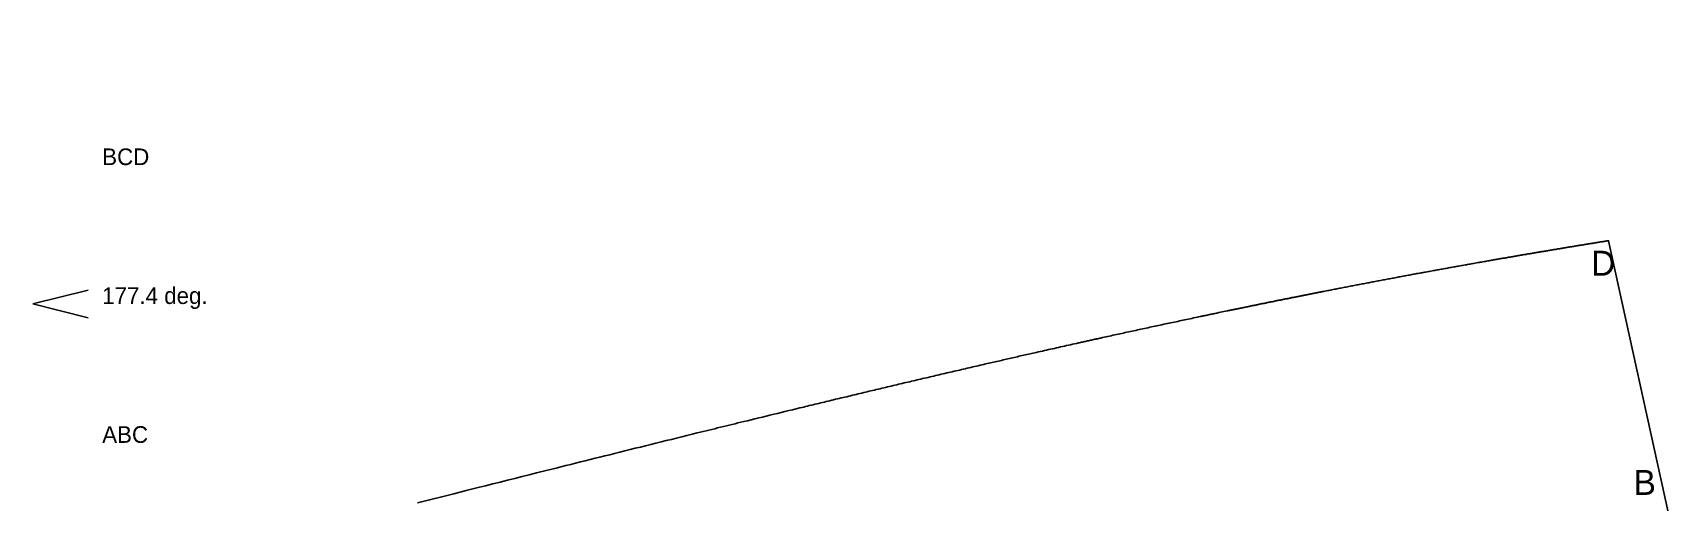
# Model space of a CAD drawing. Extents: x -14946 to 15402, y -21157 to 21439.
# Drawn here: x 11266 to 13619, y 12589 to 13265 of the extents above; entities that cross this region are included whole.
import ezdxf

# ---------------------------------------------------------------- set-up
doc = ezdxf.new("R2010")
doc.units = 0
doc.header["$MEASUREMENT"] = 0
doc.layers.add('08-text.topRing', color=7, linetype='CONTINUOUS')
doc.layers.add('50_RING_TOP_PLINES', color=1, linetype='CONTINUOUS')

msp = doc.modelspace()

# ---------------------------------------------------------------- linework, layer by layer
at = {"layer": '08-text.topRing', "linetype": 'Continuous'}
for q in [(11346.2, 12894.7), (11346.2, 12854.7)]:
    msp.add_line((11266.2, 12874.7), q, dxfattribs=at)
at = {"layer": '50_RING_TOP_PLINES', "color": 2, "extrusion": (-0.998978, 0.045191, 1.44329e-15)}
msp.add_lwpolyline([(-13370.7, 0), (-13370.7, -1853.2), (-13761.8, -1767.3), (-13761.6, -1766.1), (-13761.5, -1765), (-13761.2, -1763.7), (-13761, -1762.3), (-13760.8, -1761), (-13760.6, -1759.7), (-13760.4, -1758.3), (-13760.2, -1757), (-13760, -1755.6), (-13759.7, -1754.3), (-13759.5, -1752.9), (-13759.3, -1751.6), (-13759.1, -1750.3), (-13758.9, -1748.9), (-13758.7, -1747.6), (-13758.4, -1746.2), (-13758.2, -1744.9), (-13758, -1743.6), (-13757.8, -1742.2), (-13757.6, -1740.9), (-13757.4, -1739.5), (-13757.1, -1738.2), (-13756.9, -1736.9), (-13756.7, -1735.5), (-13756.5, -1734.2), (-13756.3, -1732.8), (-13756, -1731.5), (-13755.8, -1730.2), (-13755.6, -1728.8), (-13755.4, -1727.5), (-13755.2, -1726.1), (-13754.9, -1724.8), (-13754.7, -1723.5), (-13754.5, -1722.1), (-13754.3, -1720.8), (-13754.1, -1719.4), (-13753.9, -1718.1), (-13753.6, -1716.8), (-13753.4, -1715.4), (-13753.2, -1714.1), (-13753, -1712.7), (-13752.8, -1711.4), (-13752.5, -1710.1), (-13752.3, -1708.7), (-13752.1, -1707.4), (-13751.9, -1706.1), (-13751.6, -1704.7), (-13751.4, -1703.4), (-13751.2, -1702), (-13751, -1700.7), (-13750.8, -1699.4), (-13750.5, -1698), (-13750.3, -1696.7), (-13750.1, -1695.4), (-13749.9, -1694), (-13749.6, -1692.7), (-13749.4, -1691.3), (-13749.2, -1690), (-13749, -1688.7), (-13748.8, -1687.3), (-13748.5, -1686), (-13748.3, -1684.7), (-13748.1, -1683.3), (-13747.9, -1682), (-13747.6, -1680.6), (-13747.4, -1679.3), (-13747.2, -1678), (-13747, -1676.6), (-13746.7, -1675.3), (-13746.5, -1674), (-13746.3, -1672.6), (-13746.1, -1671.3), (-13745.8, -1669.9), (-13745.6, -1668.6), (-13745.4, -1667.3), (-13745.2, -1665.9), (-13744.9, -1664.6), (-13744.7, -1663.3), (-13744.5, -1661.9), (-13744.3, -1660.6), (-13744, -1659.3), (-13743.8, -1657.9), (-13743.6, -1656.6), (-13743.3, -1655.2), (-13743.1, -1653.9), (-13742.9, -1652.6), (-13742.7, -1651.2), (-13742.4, -1649.9), (-13742.2, -1648.6), (-13742, -1647.2), (-13741.8, -1645.9), (-13741.5, -1644.5), (-13741.3, -1643.2), (-13741.1, -1641.9), (-13740.8, -1640.5), (-13740.6, -1639.2), (-13740.4, -1637.9), (-13740.2, -1636.5), (-13739.9, -1635.2), (-13739.7, -1633.8), (-13739.5, -1632.5), (-13739.2, -1631.2), (-13739, -1629.8), (-13738.8, -1628.5), (-13738.5, -1627.2), (-13738.3, -1625.8), (-13738.1, -1624.5), (-13737.8, -1623.1), (-13737.6, -1621.8), (-13737.4, -1620.5), (-13737.2, -1619.1), (-13736.9, -1617.8), (-13736.7, -1616.5), (-13736.5, -1615.1), (-13736.2, -1613.8), (-13736, -1612.4), (-13735.8, -1611.1), (-13735.5, -1609.8), (-13735.3, -1608.4), (-13735.1, -1607.1), (-13734.8, -1605.7), (-13734.6, -1604.4), (-13734.4, -1603.1), (-13734.1, -1601.7), (-13733.9, -1600.4), (-13733.7, -1599), (-13733.4, -1597.7), (-13733.2, -1596.4), (-13732.9, -1595), (-13732.7, -1593.7), (-13732.4, -1591.9), (-13732.1, -1590), (-13731.8, -1588.2), (-13731.4, -1586.4), (-13731.1, -1584.6), (-13730.8, -1582.8), (-13730.5, -1580.9), (-13730.1, -1579.1), (-13729.8, -1577.3), (-13729.5, -1575.5), (-13729.2, -1573.7), (-13728.9, -1571.8), (-13728.5, -1570), (-13728.2, -1568.2), (-13727.9, -1566.4), (-13727.6, -1564.6), (-13727.2, -1562.7), (-13726.9, -1560.9), (-13726.6, -1559.1), (-13726.3, -1557.3), (-13725.9, -1555.4), (-13725.6, -1553.6), (-13725.3, -1551.8), (-13725, -1550), (-13724.6, -1548.2), (-13724.3, -1546.3), (-13724, -1544.5), (-13723.6, -1542.7), (-13723.3, -1540.9), (-13723, -1539), (-13722.7, -1537.2), (-13722.3, -1535.4), (-13722, -1533.6), (-13721.7, -1531.8), (-13721.3, -1529.9), (-13721, -1528.1), (-13720.7, -1526.3), (-13720.3, -1524.5), (-13720, -1522.6), (-13719.7, -1520.8), (-13719.4, -1519), (-13719, -1517.2), (-13718.7, -1515.4), (-13718.4, -1513.5), (-13718, -1511.7), (-13717.7, -1509.9), (-13717.4, -1508.1), (-13717, -1506.3), (-13716.7, -1504.4), (-13716.4, -1502.6), (-13716, -1500.8), (-13715.7, -1499), (-13715.4, -1497.2), (-13715, -1495.3), (-13714.7, -1493.5), (-13714.3, -1491.7), (-13714, -1489.9), (-13713.7, -1488.1), (-13713.3, -1486.3), (-13713, -1484.4), (-13712.7, -1482.6), (-13712.3, -1480.8), (-13712, -1479), (-13711.7, -1477.2), (-13711.3, -1475.3), (-13711, -1473.4), (-13710.6, -1471.5), (-13710.2, -1469.6), (-13709.9, -1467.7), (-13709.5, -1465.8), (-13709.2, -1463.9), (-13708.8, -1462), (-13708.5, -1460.1), (-13708.1, -1458.2), (-13707.8, -1456.3), (-13707.4, -1454.4), (-13707, -1452.5), (-13706.7, -1450.6), (-13706.3, -1448.7), (-13706, -1446.8), (-13705.6, -1444.9), (-13705.3, -1443), (-13704.9, -1441.1), (-13704.5, -1439.2), (-13704.2, -1437.3), (-13703.8, -1435.4), (-13703.5, -1433.5), (-13703.1, -1431.6), (-13702.7, -1429.7), (-13702.4, -1427.8), (-13702, -1425.9), (-13701.7, -1424), (-13701.3, -1422.1), (-13700.9, -1420.2), (-13700.6, -1418.3), (-13700.2, -1416.4), (-13699.9, -1414.5), (-13699.5, -1412.6), (-13699.1, -1410.7), (-13698.8, -1408.8), (-13698.4, -1406.9), (-13698, -1405.1), (-13697.7, -1403.2), (-13697.3, -1401.3), (-13696.9, -1399.4), (-13696.6, -1397.5), (-13696.2, -1395.6), (-13695.8, -1393.7), (-13695.5, -1391.8), (-13695.1, -1389.9), (-13694.7, -1388), (-13694.4, -1386.1), (-13694, -1384.2), (-13693.6, -1382.3), (-13693.3, -1380.4), (-13692.9, -1378.5), (-13692.5, -1376.6), (-13692.2, -1374.7), (-13691.8, -1372.8), (-13691.4, -1370.9), (-13691.1, -1369), (-13690.7, -1367.1), (-13690.3, -1365.2), (-13689.9, -1363.3), (-13689.6, -1361.4), (-13689.2, -1359.6), (-13688.8, -1357.7), (-13688.5, -1355.8), (-13688.2, -1354.6), (-13688, -1353.4), (-13687.8, -1352.2), (-13687.5, -1351), (-13687.3, -1349.8), (-13687.1, -1348.6), (-13686.8, -1347.4), (-13686.6, -1346.2), (-13686.3, -1345), (-13686.1, -1343.9), (-13685.9, -1342.7), (-13685.6, -1341.5), (-13685.4, -1340.3), (-13685.2, -1339.1), (-13684.9, -1337.9), (-13684.7, -1336.7), (-13684.5, -1335.5), (-13684.2, -1334.3), (-13684, -1333.2), (-13683.8, -1332), (-13683.5, -1330.8), (-13683.3, -1329.6), (-13683.1, -1328.4), (-13682.8, -1327.2), (-13682.6, -1326), (-13682.3, -1324.8), (-13682.1, -1323.7), (-13681.9, -1322.5), (-13681.6, -1321.3), (-13681.4, -1320.1), (-13681.2, -1318.9), (-13680.9, -1317.7), (-13680.7, -1316.5), (-13680.5, -1315.4), (-13680.2, -1314.2), (-13680, -1313), (-13679.7, -1311.8), (-13679.5, -1310.6), (-13679.3, -1309.4), (-13679, -1308.3), (-13678.8, -1307.1), (-13678.6, -1305.9), (-13678.3, -1304.7), (-13678.1, -1303.5), (-13677.8, -1302.3), (-13677.6, -1301.2), (-13677.4, -1300), (-13677.1, -1298.8), (-13676.9, -1297.6), (-13676.6, -1296.4), (-13676.4, -1295.2), (-13676.2, -1294.1), (-13675.9, -1292.9), (-13675.7, -1291.7), (-13675.5, -1290.5), (-13675.2, -1289.3), (-13675, -1288.1), (-13674.7, -1287), (-13674.5, -1285.8), (-13674.3, -1284.6), (-13674, -1283.4), (-13673.8, -1282.2), (-13673.5, -1281.1), (-13673.3, -1279.9), (-13673.1, -1278.7), (-13672.8, -1277.5), (-13672.6, -1276.3), (-13672.3, -1275.1), (-13672.1, -1274), (-13671.9, -1272.8), (-13671.6, -1271.6), (-13671.4, -1270.4), (-13671.1, -1269.2), (-13670.9, -1268.1), (-13670.7, -1266.9), (-13670.4, -1265.7), (-13670.2, -1264.5), (-13669.9, -1263.3), (-13669.7, -1262.2), (-13669.4, -1261), (-13669.2, -1259.8), (-13669, -1258.6), (-13668.7, -1257.4), (-13668.5, -1256.2), (-13668.2, -1255.1), (-13668, -1253.9), (-13667.7, -1252.7), (-13667.5, -1251.5), (-13667.3, -1250.3), (-13667, -1249.1), (-13666.8, -1248), (-13666.5, -1246.8), (-13666.3, -1245.6), (-13666, -1244.4), (-13665.8, -1243.2), (-13665.6, -1242), (-13665.3, -1240.9), (-13665.1, -1239.7), (-13664.8, -1238.5), (-13664.6, -1237.3), (-13664.3, -1236.1), (-13664.1, -1234.9), (-13663.8, -1233.8), (-13663.6, -1232.6), (-13663.4, -1231.4), (-13663.1, -1230.2), (-13662.9, -1229), (-13662.6, -1227.8), (-13662.4, -1226.6), (-13662.1, -1225.5), (-13661.9, -1224.3), (-13661.6, -1223.1), (-13661.4, -1221.9), (-13661.1, -1220.7), (-13660.9, -1219.5), (-13660.6, -1218.3), (-13660.2, -1216), (-13659.7, -1213.6), (-13659.2, -1211.2), (-13658.7, -1208.8), (-13658.2, -1206.5), (-13657.7, -1204.1), (-13657.3, -1202.6), (-13657, -1201), (-13656.7, -1199.5), (-13656.4, -1198), (-13656.1, -1196.7), (-13655.9, -1195.5), (-13655.6, -1194.2), (-13655.3, -1192.9), (-13655.1, -1191.7), (-13654.8, -1190.4), (-13654.5, -1189.1), (-13654.3, -1187.9), (-13654, -1186.6), (-13653.7, -1185.4), (-13653.5, -1184.1), (-13653.2, -1182.8), (-13652.9, -1181.6), (-13652.7, -1180.3), (-13652.1, -1177.8), (-13651.6, -1175.3), (-13651.1, -1172.8), (-13650.5, -1170.2), (-13650, -1167.7), (-13649.5, -1165.2), (-13648.9, -1162.7), (-13648.4, -1160.1), (-13647.9, -1157.6), (-13647.3, -1155.1), (-13646.8, -1152.6), (-13646.3, -1150), (-13645.7, -1147.5), (-13645.2, -1145), (-13644.6, -1142.5), (-13644.1, -1140), (-13643.6, -1137.4), (-13643, -1134.9), (-13642.5, -1132.4), (-13641.9, -1129.9), (-13641.4, -1127.3), (-13640.9, -1124.8), (-13640.3, -1122.3), (-13639.8, -1119.8), (-13639.2, -1117.2), (-13638.7, -1114.7), (-13638.1, -1112.2), (-13637.6, -1109.7), (-13637.1, -1107.2), (-13636.5, -1104.6), (-13636, -1102.1), (-13635.4, -1099.6), (-13634.9, -1097.1), (-13634.3, -1094.5), (-13633.8, -1092), (-13633.2, -1089.5), (-13632.7, -1087), (-13632.1, -1084.5), (-13631.6, -1081.9), (-13631, -1079.4), (-13630.5, -1076.9), (-13629.9, -1074.4), (-13629.4, -1071.9), (-13628.8, -1069.3), (-13628.3, -1066.8), (-13627.7, -1064.3), (-13627.2, -1061.8), (-13626.6, -1059.3), (-13626.1, -1056.7), (-13625.5, -1054.2), (-13625, -1051.7), (-13624.4, -1049.2), (-13623.9, -1046.7), (-13623.3, -1044.2), (-13622.8, -1041.6), (-13622.2, -1039.1), (-13621.6, -1036.6), (-13621.3, -1035.2), (-13621, -1033.7), (-13620.7, -1032.3), (-13620.4, -1030.8), (-13620, -1029.4), (-13619.7, -1027.9), (-13619.4, -1026.5), (-13619.1, -1025), (-13618.8, -1023.6), (-13618.4, -1022.1), (-13618.1, -1020.7), (-13617.8, -1019.2), (-13617.5, -1017.8), (-13617.2, -1016.3), (-13616.8, -1014.9), (-13616.5, -1013.4), (-13616.2, -1012), (-13615.9, -1010.5), (-13615.6, -1009.1), (-13615.2, -1007.7), (-13614.9, -1006.2), (-13614.6, -1004.8), (-13613.9, -1001.9), (-13613.3, -999), (-13612.6, -996.1), (-13612, -993.2), (-13611.4, -990.3), (-13610.7, -987.4), (-13610.1, -984.5), (-13609.4, -981.6), (-13608.8, -978.7), (-13608.1, -975.8), (-13607.5, -972.9), (-13606.8, -970), (-13606.2, -967.1), (-13605.5, -964.2), (-13604.9, -961.3), (-13604.2, -958.4), (-13603.5, -955.6), (-13602.9, -952.7), (-13602.2, -949.8), (-13601.6, -946.9), (-13600.9, -944), (-13600.4, -941.7), (-13599.9, -939.4), (-13599.4, -937.2), (-13598.9, -934.9), (-13598.3, -932.6), (-13597.8, -930.3), (-13597.3, -928), (-13596.8, -925.8), (-13596.3, -923.5), (-13595.8, -921.2), (-13595.2, -918.9), (-13594.7, -916.7), (-13594.2, -914.4), (-13593.7, -912.1), (-13593.2, -909.8), (-13592.6, -907.5), (-13592.1, -905.3), (-13591.6, -903), (-13591.1, -900.7), (-13590.6, -898.4), (-13590, -896.2), (-13589.5, -893.9), (-13589, -891.6), (-13588.5, -889.3), (-13587.9, -887.1), (-13587.4, -884.8), (-13586.9, -882.5), (-13586.4, -880.2), (-13585.8, -878), (-13585.3, -875.7), (-13584.8, -873.4), (-13584.3, -871.1), (-13583.7, -868.5), (-13583, -865.8), (-13582.4, -863.1), (-13581.8, -860.5), (-13581.2, -857.8), (-13580.6, -855.1), (-13580, -852.4), (-13579.3, -849.8), (-13578.7, -847.1), (-13578.1, -844.4), (-13577.5, -841.8), (-13576.9, -839.1), (-13576.2, -836.4), (-13575.6, -833.8), (-13575, -831.1), (-13574.4, -828.4), (-13573.8, -825.8), (-13573.1, -823.1), (-13572.5, -820.4), (-13571.9, -817.8), (-13571.3, -815.1), (-13570.6, -812.4), (-13570, -809.8), (-13569.4, -807.1), (-13568.8, -804.4), (-13568.1, -801.8), (-13567.5, -799.1), (-13566.9, -796.4), (-13566.3, -793.8), (-13565.6, -791.1), (-13565, -788.4), (-13564.4, -785.8), (-13563.8, -783.1), (-13563.1, -780.4), (-13562.5, -777.8), (-13561.9, -775.1), (-13561.3, -772.4), (-13560.6, -769.8), (-13560, -767.1), (-13559.4, -764.4), (-13558.7, -761.8), (-13558.1, -759.1), (-13557.5, -756.4), (-13556.9, -753.8), (-13556.2, -751.1), (-13555.6, -748.4), (-13555, -745.8), (-13554.3, -743.1), (-13553.7, -740.4), (-13553.1, -737.8), (-13552.4, -735.1), (-13551.8, -732.4), (-13551.2, -729.8), (-13550.5, -727.1), (-13549.9, -724.4), (-13549.3, -721.8), (-13548.6, -719.1), (-13548, -716.4), (-13547.4, -713.8), (-13546.7, -711.1), (-13546.1, -708.4), (-13545.5, -705.8), (-13544.8, -703.1), (-13544.2, -700.4), (-13543.6, -698), (-13543, -695.6), (-13542.4, -692.9), (-13541.7, -690.2), (-13541.1, -687.5), (-13540.5, -684.8), (-13539.8, -682.1), (-13539.2, -679.4), (-13538.5, -676.7), (-13537.9, -674), (-13537.2, -671.3), (-13536.6, -668.6), (-13535.9, -665.9), (-13535.3, -663.2), (-13534.6, -660.5), (-13534, -657.8), (-13533.3, -655.1), (-13532.7, -652.4), (-13532, -649.7), (-13531.4, -647), (-13530.7, -644.3), (-13530.1, -641.6), (-13529.4, -638.9), (-13528.8, -636.2), (-13528.1, -633.6), (-13527.5, -630.9), (-13526.8, -628.2), (-13526.2, -625.5), (-13525.5, -622.8), (-13524.9, -620.1), (-13524.2, -617.4), (-13523.6, -614.7), (-13522.9, -612), (-13522.3, -609.3), (-13521, -603.9), (-13519.7, -598.5), (-13518.4, -593.1), (-13517.1, -587.7), (-13515.7, -582.3), (-13514.4, -576.9), (-13513.1, -571.6), (-13511.8, -566.2), (-13510.5, -560.8), (-13509.2, -555.4), (-13507.9, -550), (-13506.6, -544.6), (-13505.2, -539.2), (-13503.9, -533.8), (-13502.6, -528.5), (-13501.3, -523.1), (-13500.3, -518.9), (-13499.3, -514.7), (-13498.2, -510.5), (-13497.2, -506.3), (-13496.2, -502.2), (-13495.2, -498), (-13494.1, -493.8), (-13493.1, -489.6), (-13492.1, -485.5), (-13491, -481.3), (-13490, -477.1), (-13489, -472.9), (-13488, -468.7), (-13486.9, -464.6), (-13485.9, -460.4), (-13484.9, -456.2), (-13483, -448.8), (-13481.2, -441.3), (-13479.4, -433.9), (-13477.5, -426.5), (-13475.7, -419), (-13473.8, -411.6), (-13472, -404.1), (-13470.2, -396.7), (-13468.3, -389.2), (-13466.5, -381.8), (-13464.6, -374.3), (-13462.8, -366.9), (-13460.9, -359.5), (-13459.1, -352), (-13457.2, -344.6), (-13455.4, -337.2), (-13453.6, -330.2), (-13451.9, -323.2), (-13450.1, -316.2), (-13448.4, -309.1), (-13446.6, -302.1), (-13444.9, -295.1), (-13443.1, -288.1), (-13441.4, -281.1), (-13439.6, -274.1), (-13437.9, -267.1), (-13436.1, -260), (-13434.4, -253), (-13430.9, -239), (-13427.3, -225), (-13424.7, -214.5), (-13422.1, -204), (-13419.4, -193.5), (-13416.8, -183.1), (-13414.2, -172.6), (-13411.5, -162.1), (-13408.9, -151.6), (-13406.3, -141.1), (-13401.8, -123.5), (-13397.4, -106), (-13393, -88.5), (-13388.6, -71.1), (-13384.2, -53.6), (-13379.8, -36.2), (-13371, -1.1), (-13370.8, -0.5), (-13370.8, -0.3), (-13370.7, 0)], dxfattribs=at)
at = {"layer": '50_RING_TOP_PLINES', "color": 2, "extrusion": (-1.60982e-15, 7.38298e-15, -1)}
msp.add_lwpolyline([(-13619.5, 12574.7), (-13533.5, 12965.8), (-13532.4, 12965.7), (-13531.2, 12965.5), (-13529.9, 12965.3), (-13528.6, 12965), (-13527.2, 12964.8), (-13525.9, 12964.6), (-13524.5, 12964.4), (-13523.2, 12964.2), (-13521.8, 12964), (-13520.5, 12963.8), (-13519.2, 12963.5), (-13517.8, 12963.3), (-13516.5, 12963.1), (-13515.1, 12962.9), (-13513.8, 12962.7), (-13512.5, 12962.5), (-13511.1, 12962.2), (-13509.8, 12962), (-13508.4, 12961.8), (-13507.1, 12961.6), (-13505.7, 12961.4), (-13504.4, 12961.2), (-13503.1, 12960.9), (-13501.7, 12960.7), (-13500.4, 12960.5), (-13499, 12960.3), (-13497.7, 12960.1), (-13496.4, 12959.8), (-13495, 12959.6), (-13493.7, 12959.4), (-13492.3, 12959.2), (-13491, 12959), (-13489.7, 12958.8), (-13488.3, 12958.5), (-13487, 12958.3), (-13485.7, 12958.1), (-13484.3, 12957.9), (-13483, 12957.7), (-13481.6, 12957.4), (-13480.3, 12957.2), (-13479, 12957), (-13477.6, 12956.8), (-13476.3, 12956.6), (-13474.9, 12956.3), (-13473.6, 12956.1), (-13472.3, 12955.9), (-13470.9, 12955.7), (-13469.6, 12955.4), (-13468.3, 12955.2), (-13466.9, 12955), (-13465.6, 12954.8), (-13464.2, 12954.6), (-13462.9, 12954.3), (-13461.6, 12954.1), (-13460.2, 12953.9), (-13458.9, 12953.7), (-13457.6, 12953.4), (-13456.2, 12953.2), (-13454.9, 12953), (-13453.5, 12952.8), (-13452.2, 12952.6), (-13450.9, 12952.3), (-13449.5, 12952.1), (-13448.2, 12951.9), (-13446.9, 12951.7), (-13445.5, 12951.4), (-13444.2, 12951.2), (-13442.8, 12951), (-13441.5, 12950.8), (-13440.2, 12950.5), (-13438.8, 12950.3), (-13437.5, 12950.1), (-13436.2, 12949.9), (-13434.8, 12949.6), (-13433.5, 12949.4), (-13432.2, 12949.2), (-13430.8, 12949), (-13429.5, 12948.7), (-13428.1, 12948.5), (-13426.8, 12948.3), (-13425.5, 12948.1), (-13424.1, 12947.8), (-13422.8, 12947.6), (-13421.5, 12947.4), (-13420.1, 12947.1), (-13418.8, 12946.9), (-13417.4, 12946.7), (-13416.1, 12946.5), (-13414.8, 12946.2), (-13413.4, 12946), (-13412.1, 12945.8), (-13410.8, 12945.5), (-13409.4, 12945.3), (-13408.1, 12945.1), (-13406.8, 12944.9), (-13405.4, 12944.6), (-13404.1, 12944.4), (-13402.7, 12944.2), (-13401.4, 12943.9), (-13400.1, 12943.7), (-13398.7, 12943.5), (-13397.4, 12943.3), (-13396.1, 12943), (-13394.7, 12942.8), (-13393.4, 12942.6), (-13392, 12942.3), (-13390.7, 12942.1), (-13389.4, 12941.9), (-13388, 12941.6), (-13386.7, 12941.4), (-13385.3, 12941.2), (-13384, 12940.9), (-13382.7, 12940.7), (-13381.3, 12940.5), (-13380, 12940.2), (-13378.7, 12940), (-13377.3, 12939.8), (-13376, 12939.5), (-13374.6, 12939.3), (-13373.3, 12939.1), (-13372, 12938.8), (-13370.6, 12938.6), (-13369.3, 12938.4), (-13367.9, 12938.1), (-13366.6, 12937.9), (-13365.3, 12937.7), (-13363.9, 12937.4), (-13362.6, 12937.2), (-13361.2, 12937), (-13359.9, 12936.7), (-13358.1, 12936.4), (-13356.3, 12936.1), (-13354.4, 12935.8), (-13352.6, 12935.5), (-13350.8, 12935.1), (-13349, 12934.8), (-13347.2, 12934.5), (-13345.3, 12934.2), (-13343.5, 12933.8), (-13341.7, 12933.5), (-13339.9, 12933.2), (-13338.1, 12932.9), (-13336.2, 12932.6), (-13334.4, 12932.2), (-13332.6, 12931.9), (-13330.8, 12931.6), (-13329, 12931.3), (-13327.1, 12930.9), (-13325.3, 12930.6), (-13323.5, 12930.3), (-13321.7, 12930), (-13319.8, 12929.6), (-13318, 12929.3), (-13316.2, 12929), (-13314.4, 12928.6), (-13312.6, 12928.3), (-13310.7, 12928), (-13308.9, 12927.7), (-13307.1, 12927.3), (-13305.3, 12927), (-13303.4, 12926.7), (-13301.6, 12926.4), (-13299.8, 12926), (-13298, 12925.7), (-13296.2, 12925.4), (-13294.3, 12925), (-13292.5, 12924.7), (-13290.7, 12924.4), (-13288.9, 12924), (-13287, 12923.7), (-13285.2, 12923.4), (-13283.4, 12923), (-13281.6, 12922.7), (-13279.8, 12922.4), (-13277.9, 12922), (-13276.1, 12921.7), (-13274.3, 12921.4), (-13272.5, 12921), (-13270.7, 12920.7), (-13268.8, 12920.4), (-13267, 12920), (-13265.2, 12919.7), (-13263.4, 12919.4), (-13261.6, 12919), (-13259.7, 12918.7), (-13257.9, 12918.4), (-13256.1, 12918), (-13254.3, 12917.7), (-13252.5, 12917.4), (-13250.7, 12917), (-13248.8, 12916.7), (-13247, 12916.4), (-13245.2, 12916), (-13243.4, 12915.7), (-13241.5, 12915.3), (-13239.6, 12915), (-13237.7, 12914.6), (-13235.8, 12914.3), (-13233.9, 12913.9), (-13232, 12913.6), (-13230.1, 12913.2), (-13228.2, 12912.8), (-13226.3, 12912.5), (-13224.4, 12912.1), (-13222.5, 12911.8), (-13220.6, 12911.4), (-13218.7, 12911.1), (-13216.8, 12910.7), (-13214.9, 12910.4), (-13213, 12910), (-13211.1, 12909.6), (-13209.2, 12909.3), (-13207.3, 12908.9), (-13205.4, 12908.6), (-13203.5, 12908.2), (-13201.6, 12907.8), (-13199.7, 12907.5), (-13197.8, 12907.1), (-13195.9, 12906.8), (-13194, 12906.4), (-13192.1, 12906), (-13190.2, 12905.7), (-13188.4, 12905.3), (-13186.5, 12905), (-13184.6, 12904.6), (-13182.7, 12904.2), (-13180.8, 12903.9), (-13178.9, 12903.5), (-13177, 12903.1), (-13175.1, 12902.8), (-13173.2, 12902.4), (-13171.3, 12902.1), (-13169.4, 12901.7), (-13167.5, 12901.3), (-13165.6, 12901), (-13163.7, 12900.6), (-13161.8, 12900.2), (-13159.9, 12899.9), (-13158, 12899.5), (-13156.1, 12899.1), (-13154.2, 12898.8), (-13152.3, 12898.4), (-13150.4, 12898), (-13148.5, 12897.7), (-13146.6, 12897.3), (-13144.7, 12896.9), (-13142.8, 12896.6), (-13140.9, 12896.2), (-13139, 12895.8), (-13137.1, 12895.4), (-13135.2, 12895.1), (-13133.3, 12894.7), (-13131.5, 12894.3), (-13129.6, 12894), (-13127.7, 12893.6), (-13125.8, 12893.2), (-13123.9, 12892.9), (-13122, 12892.5), (-13120.8, 12892.2), (-13119.6, 12892), (-13118.4, 12891.8), (-13117.2, 12891.5), (-13116, 12891.3), (-13114.8, 12891.1), (-13113.6, 12890.8), (-13112.5, 12890.6), (-13111.3, 12890.4), (-13110.1, 12890.1), (-13108.9, 12889.9), (-13107.7, 12889.7), (-13106.5, 12889.4), (-13105.3, 12889.2), (-13104.1, 12889), (-13102.9, 12888.7), (-13101.7, 12888.5), (-13100.6, 12888.3), (-13099.4, 12888), (-13098.2, 12887.8), (-13097, 12887.5), (-13095.8, 12887.3), (-13094.6, 12887.1), (-13093.4, 12886.8), (-13092.2, 12886.6), (-13091.1, 12886.4), (-13089.9, 12886.1), (-13088.7, 12885.9), (-13087.5, 12885.7), (-13086.3, 12885.4), (-13085.1, 12885.2), (-13083.9, 12884.9), (-13082.8, 12884.7), (-13081.6, 12884.5), (-13080.4, 12884.2), (-13079.2, 12884), (-13078, 12883.8), (-13076.8, 12883.5), (-13075.7, 12883.3), (-13074.5, 12883), (-13073.3, 12882.8), (-13072.1, 12882.6), (-13070.9, 12882.3), (-13069.7, 12882.1), (-13068.6, 12881.9), (-13067.4, 12881.6), (-13066.2, 12881.4), (-13065, 12881.1), (-13063.8, 12880.9), (-13062.6, 12880.7), (-13061.5, 12880.4), (-13060.3, 12880.2), (-13059.1, 12880), (-13057.9, 12879.7), (-13056.7, 12879.5), (-13055.5, 12879.2), (-13054.4, 12879), (-13053.2, 12878.8), (-13052, 12878.5), (-13050.8, 12878.3), (-13049.6, 12878), (-13048.5, 12877.8), (-13047.3, 12877.6), (-13046.1, 12877.3), (-13044.9, 12877.1), (-13043.7, 12876.8), (-13042.5, 12876.6), (-13041.4, 12876.4), (-13040.2, 12876.1), (-13039, 12875.9), (-13037.8, 12875.6), (-13036.6, 12875.4), (-13035.5, 12875.2), (-13034.3, 12874.9), (-13033.1, 12874.7), (-13031.9, 12874.4), (-13030.7, 12874.2), (-13029.5, 12873.9), (-13028.4, 12873.7), (-13027.2, 12873.5), (-13026, 12873.2), (-13024.8, 12873), (-13023.6, 12872.7), (-13022.5, 12872.5), (-13021.3, 12872.3), (-13020.1, 12872), (-13018.9, 12871.8), (-13017.7, 12871.5), (-13016.5, 12871.3), (-13015.4, 12871), (-13014.2, 12870.8), (-13013, 12870.6), (-13011.8, 12870.3), (-13010.6, 12870.1), (-13009.4, 12869.8), (-13008.3, 12869.6), (-13007.1, 12869.3), (-13005.9, 12869.1), (-13004.7, 12868.8), (-13003.5, 12868.6), (-13002.3, 12868.4), (-13001.2, 12868.1), (-13000, 12867.9), (-12998.8, 12867.6), (-12997.6, 12867.4), (-12996.4, 12867.1), (-12995.2, 12866.9), (-12994.1, 12866.6), (-12992.9, 12866.4), (-12991.7, 12866.1), (-12990.5, 12865.9), (-12989.3, 12865.7), (-12988.1, 12865.4), (-12986.9, 12865.2), (-12985.7, 12864.9), (-12984.6, 12864.7), (-12982.2, 12864.2), (-12979.8, 12863.7), (-12977.4, 12863.2), (-12975.1, 12862.7), (-12972.7, 12862.2), (-12970.3, 12861.7), (-12968.8, 12861.4), (-12967.2, 12861.1), (-12965.7, 12860.7), (-12964.2, 12860.4), (-12962.9, 12860.1), (-12961.7, 12859.9), (-12960.4, 12859.6), (-12959.2, 12859.4), (-12957.9, 12859.1), (-12956.6, 12858.8), (-12955.4, 12858.6), (-12954.1, 12858.3), (-12952.8, 12858), (-12951.6, 12857.8), (-12950.3, 12857.5), (-12949.1, 12857.2), (-12947.8, 12857), (-12946.5, 12856.7), (-12944, 12856.2), (-12941.5, 12855.6), (-12939, 12855.1), (-12936.4, 12854.6), (-12933.9, 12854), (-12931.4, 12853.5), (-12928.9, 12853), (-12926.4, 12852.4), (-12923.8, 12851.9), (-12921.3, 12851.4), (-12918.8, 12850.8), (-12916.3, 12850.3), (-12913.7, 12849.7), (-12911.2, 12849.2), (-12908.7, 12848.7), (-12906.2, 12848.1), (-12903.6, 12847.6), (-12901.1, 12847.1), (-12898.6, 12846.5), (-12896.1, 12846), (-12893.6, 12845.4), (-12891, 12844.9), (-12888.5, 12844.3), (-12886, 12843.8), (-12883.5, 12843.3), (-12880.9, 12842.7), (-12878.4, 12842.2), (-12875.9, 12841.6), (-12873.4, 12841.1), (-12870.9, 12840.5), (-12868.3, 12840), (-12865.8, 12839.4), (-12863.3, 12838.9), (-12860.8, 12838.4), (-12858.2, 12837.8), (-12855.7, 12837.3), (-12853.2, 12836.7), (-12850.7, 12836.2), (-12848.2, 12835.6), (-12845.6, 12835.1), (-12843.1, 12834.5), (-12840.6, 12834), (-12838.1, 12833.4), (-12835.6, 12832.9), (-12833, 12832.3), (-12830.5, 12831.8), (-12828, 12831.2), (-12825.5, 12830.7), (-12823, 12830.1), (-12820.4, 12829.6), (-12817.9, 12829), (-12815.4, 12828.4), (-12812.9, 12827.9), (-12810.4, 12827.3), (-12807.9, 12826.8), (-12805.3, 12826.2), (-12802.8, 12825.7), (-12801.4, 12825.4), (-12799.9, 12825), (-12798.5, 12824.7), (-12797, 12824.4), (-12795.6, 12824.1), (-12794.1, 12823.8), (-12792.7, 12823.4), (-12791.2, 12823.1), (-12789.8, 12822.8), (-12788.3, 12822.5), (-12786.9, 12822.1), (-12785.5, 12821.8), (-12784, 12821.5), (-12782.6, 12821.2), (-12781.1, 12820.9), (-12779.7, 12820.5), (-12778.2, 12820.2), (-12776.8, 12819.9), (-12775.3, 12819.6), (-12773.9, 12819.3), (-12772.4, 12818.9), (-12771, 12818.6), (-12768.1, 12818), (-12765.2, 12817.3), (-12762.3, 12816.7), (-12759.4, 12816), (-12756.5, 12815.4), (-12753.6, 12814.7), (-12750.7, 12814.1), (-12747.8, 12813.4), (-12744.9, 12812.8), (-12742, 12812.1), (-12739.1, 12811.5), (-12736.2, 12810.8), (-12733.3, 12810.2), (-12730.5, 12809.5), (-12727.6, 12808.9), (-12724.7, 12808.2), (-12721.8, 12807.6), (-12718.9, 12806.9), (-12716, 12806.3), (-12713.1, 12805.6), (-12710.2, 12804.9), (-12707.9, 12804.4), (-12705.6, 12803.9), (-12703.4, 12803.4), (-12701.1, 12802.9), (-12698.8, 12802.4), (-12696.5, 12801.8), (-12694.3, 12801.3), (-12692, 12800.8), (-12689.7, 12800.3), (-12687.4, 12799.8), (-12685.2, 12799.3), (-12682.9, 12798.7), (-12680.6, 12798.2), (-12678.3, 12797.7), (-12676, 12797.2), (-12673.8, 12796.7), (-12671.5, 12796.1), (-12669.2, 12795.6), (-12666.9, 12795.1), (-12664.7, 12794.6), (-12662.4, 12794.1), (-12660.1, 12793.5), (-12657.8, 12793), (-12655.6, 12792.5), (-12653.3, 12792), (-12651, 12791.4), (-12648.7, 12790.9), (-12646.5, 12790.4), (-12644.2, 12789.9), (-12641.9, 12789.3), (-12639.6, 12788.8), (-12637.3, 12788.3), (-12634.7, 12787.7), (-12632, 12787.1), (-12629.3, 12786.4), (-12626.7, 12785.8), (-12624, 12785.2), (-12621.3, 12784.6), (-12618.7, 12784), (-12616, 12783.4), (-12613.3, 12782.7), (-12610.7, 12782.1), (-12608, 12781.5), (-12605.3, 12780.9), (-12602.7, 12780.3), (-12600, 12779.6), (-12597.3, 12779), (-12594.6, 12778.4), (-12592, 12777.8), (-12589.3, 12777.2), (-12586.6, 12776.5), (-12584, 12775.9), (-12581.3, 12775.3), (-12578.6, 12774.7), (-12576, 12774), (-12573.3, 12773.4), (-12570.6, 12772.8), (-12568, 12772.2), (-12565.3, 12771.5), (-12562.6, 12770.9), (-12560, 12770.3), (-12557.3, 12769.7), (-12554.6, 12769), (-12552, 12768.4), (-12549.3, 12767.8), (-12546.6, 12767.2), (-12544, 12766.5), (-12541.3, 12765.9), (-12538.6, 12765.3), (-12536, 12764.7), (-12533.3, 12764), (-12530.6, 12763.4), (-12528, 12762.8), (-12525.3, 12762.1), (-12522.6, 12761.5), (-12520, 12760.9), (-12517.3, 12760.2), (-12514.6, 12759.6), (-12512, 12759), (-12509.3, 12758.4), (-12506.6, 12757.7), (-12504, 12757.1), (-12501.3, 12756.5), (-12498.6, 12755.8), (-12496, 12755.2), (-12493.3, 12754.6), (-12490.7, 12753.9), (-12488, 12753.3), (-12485.3, 12752.7), (-12482.7, 12752), (-12480, 12751.4), (-12477.3, 12750.8), (-12474.7, 12750.1), (-12472, 12749.5), (-12469.3, 12748.9), (-12466.7, 12748.2), (-12464.2, 12747.6), (-12461.8, 12747.1), (-12459.1, 12746.4), (-12456.4, 12745.8), (-12453.7, 12745.1), (-12451, 12744.5), (-12448.3, 12743.8), (-12445.6, 12743.2), (-12442.9, 12742.5), (-12440.2, 12741.9), (-12437.5, 12741.2), (-12434.8, 12740.6), (-12432.1, 12740), (-12429.4, 12739.3), (-12426.7, 12738.7), (-12424, 12738), (-12421.3, 12737.4), (-12418.6, 12736.7), (-12415.9, 12736.1), (-12413.3, 12735.4), (-12410.6, 12734.8), (-12407.9, 12734.1), (-12405.2, 12733.5), (-12402.5, 12732.8), (-12399.8, 12732.2), (-12397.1, 12731.5), (-12394.4, 12730.9), (-12391.7, 12730.2), (-12389, 12729.6), (-12386.3, 12728.9), (-12383.6, 12728.3), (-12380.9, 12727.6), (-12378.2, 12727), (-12375.5, 12726.3), (-12370.1, 12725), (-12364.7, 12723.7), (-12359.3, 12722.4), (-12353.9, 12721.1), (-12348.5, 12719.8), (-12343.2, 12718.5), (-12337.8, 12717.2), (-12332.4, 12715.8), (-12327, 12714.5), (-12321.6, 12713.2), (-12316.2, 12711.9), (-12310.8, 12710.6), (-12305.4, 12709.3), (-12300.1, 12708), (-12294.7, 12706.6), (-12289.3, 12705.3), (-12285.1, 12704.3), (-12280.9, 12703.3), (-12276.7, 12702.3), (-12272.6, 12701.2), (-12268.4, 12700.2), (-12264.2, 12699.2), (-12260, 12698.1), (-12255.8, 12697.1), (-12251.7, 12696.1), (-12247.5, 12695.1), (-12243.3, 12694), (-12239.1, 12693), (-12235, 12692), (-12230.8, 12691), (-12226.6, 12689.9), (-12222.4, 12688.9), (-12215, 12687.1), (-12207.5, 12685.2), (-12200.1, 12683.4), (-12192.7, 12681.6), (-12185.2, 12679.7), (-12177.8, 12677.9), (-12170.3, 12676), (-12162.9, 12674.2), (-12155.4, 12672.3), (-12148, 12670.5), (-12140.6, 12668.6), (-12133.1, 12666.8), (-12125.7, 12664.9), (-12118.2, 12663.1), (-12110.8, 12661.2), (-12103.4, 12659.4), (-12096.4, 12657.6), (-12089.4, 12655.9), (-12082.4, 12654.2), (-12075.4, 12652.4), (-12068.3, 12650.7), (-12061.3, 12648.9), (-12054.3, 12647.2), (-12047.3, 12645.4), (-12040.3, 12643.6), (-12033.3, 12641.9), (-12026.3, 12640.1), (-12019.2, 12638.4), (-12005.2, 12634.9), (-11991.2, 12631.4), (-11980.7, 12628.7), (-11970.2, 12626.1), (-11959.7, 12623.5), (-11949.3, 12620.8), (-11938.8, 12618.2), (-11928.3, 12615.6), (-11917.8, 12612.9), (-11907.3, 12610.3), (-11889.7, 12605.9), (-11872.2, 12601.4), (-11854.7, 12597), (-11837.3, 12592.6), (-11819.8, 12588.2)], dxfattribs=at)
at = {"layer": '50_RING_TOP_PLINES', "extrusion": (1, -4.19613e-16, -6.10623e-16)}
msp.add_lwpolyline([(12486.9, -101.3), (12874.7, 0), (12874.7, -1853.2), (12486.9, -101.3)], dxfattribs=at)

# ---------------------------------------------------------------- texts
at = {"layer": '08-text.topRing', "linetype": 'Continuous'}
for s, height, p in [('BCD', 24, (11366.2, 13074.7)), ('D', 36, (13508.5, 12915.4, 17.7)), ('177.4 deg.', 24, (11366.2, 12874.7)), ('ABC', 24, (11366.2, 12674.7)), ('B', 36, (13569.5, 12599.7))]:
    msp.add_text(s, height=height, dxfattribs=at).set_placement(p)

doc.saveas('drawing.dxf')
